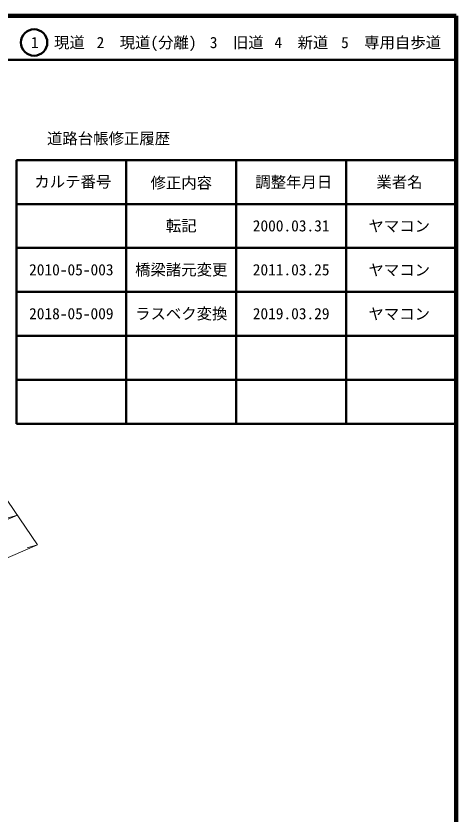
# Model space of a CAD drawing. Units: millimetres at full size, sheet at 1:1000; details may follow other scales. Extents: x 40000 to 680000, y 20000 to 380000.
# Drawn here: x 579909 to 680000, y 198357 to 380000 of the extents above; entities that cross this region are included whole.
import ezdxf
from ezdxf.enums import TextEntityAlignment as Align

# ---------------------------------------------------------------- set-up
doc = ezdxf.new("R2010")
doc.units = ezdxf.units.MM
doc.header["$LTSCALE"] = 1000
doc.linetypes.add('CHAIN', pattern=[18.5, 12, -1.5, 3.5, -1.5])
for name, color, linetype, lineweight in [('M-BMK', 2, 'CHAIN', 13), ('M-STR-HTXT', 7, 'Continuous', 13), ('M-TTL', 2, 'Continuous', 140), ('M-TTL-FRAM', 2, 'Continuous', 50), ('M-TTL-LINE', 7, 'Continuous', 50)]:
    doc.layers.add(name, color=color, linetype=linetype, lineweight=lineweight)
doc.layers.add('M-TTL-TXT', color=7, linetype='Continuous')
doc.styles.add('ＭＳ ゴシック', font='')
doc.styles.get('ＭＳ ゴシック').set_extended_font_data('MS Gothic')

msp = doc.modelspace()

# ---------------------------------------------------------------- linework, layer by layer
at = {"layer": 'M-BMK'}
msp.add_line((584803, 259600), (539981, 326006), dxfattribs=at)
at = {"layer": 'M-STR-HTXT'}
for p, q in [((564210, 259555), (580243, 266355)), ((580243, 266355), (577872, 265720)), ((567145, 252111), (584803, 259600)), ((584803, 259600), (582431, 258965))]:
    msp.add_line(p, q, dxfattribs=at)
at = {"layer": 'M-TTL'}
for p, q in [((680000, 380000), (40000, 380000)), ((680000, 20000), (680000, 380000))]:
    msp.add_line(p, q, dxfattribs=at)
at = {"layer": 'M-TTL-FRAM'}
for p, q in [((580000, 347197), (580000, 287197)), ((580000, 347197), (680000, 347197)), ((580000, 287197), (680000, 287197))]:
    msp.add_line(p, q, dxfattribs=at)
at = {"layer": 'M-TTL-LINE'}
for p, q in [((40000, 370000), (680000, 370000)), ((605000, 347197), (605000, 287197)), ((630000, 347197), (630000, 287197)), ((655000, 347197), (655000, 287197)), ((580000, 337197), (680000, 337197)), ((580000, 327197), (680000, 327197)), ((580000, 317197), (680000, 317197)), ((580000, 307197), (680000, 307197)), ((580000, 297197), (680000, 297197))]:
    msp.add_line(p, q, dxfattribs=at)
msp.add_circle((584031, 373958), 3000, dxfattribs=at)

# ---------------------------------------------------------------- texts
at = {"layer": 'M-TTL-TXT', "style": 'ＭＳ ゴシック'}
for s, p in [('1\u3000現道', (589448, 373958)), ('2\u3000現道(分離)', (609619, 373958)), ('3\u3000旧道', (630121, 373958)), ('4\u3000新道', (644824, 373958)), ('5\u3000専用自歩道', (665228, 373958)), ('道路台帳修正履歴', (600968, 352113)), ('カルテ番号', (592839, 342277)), ('修正内容', (617509, 342023)), ('調整年月日', (643089, 342197)), ('業者名', (667134, 342197)), ('転記', (617500, 332245)), ('2000.03.31', (642500, 332245)), ('ヤマコン', (667077, 332189)), ('2010-05-003', (592500, 322245)), ('橋梁諸元変更', (617500, 322245)), ('2011.03.25', (642500, 322245)), ('ヤマコン', (667077, 322189)), ('2018-05-009', (592500, 312245)), ('ラスベク変換', (617500, 312245)), ('2019.03.29', (642500, 312245)), ('ヤマコン', (667077, 312189))]:
    msp.add_text(s, height=2566, dxfattribs=at).set_placement(p, align=Align.MIDDLE_CENTER)

doc.saveas('drawing.dxf')
